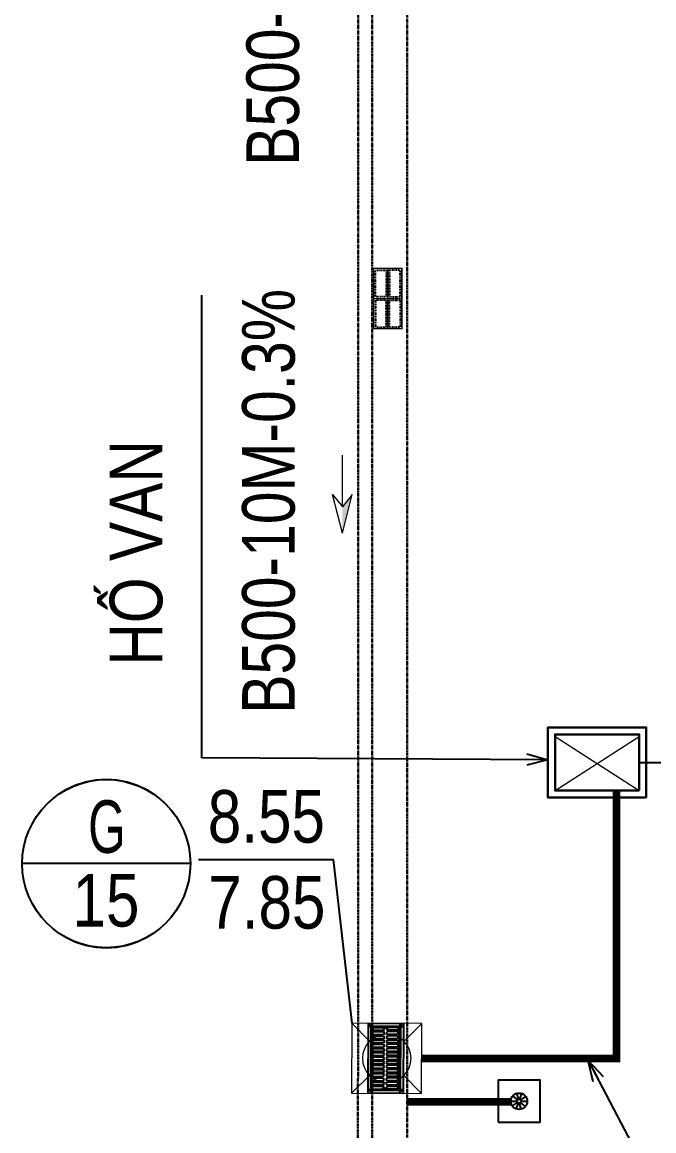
# Model space of a CAD drawing. Header units: millimetres. Extents: x -294625 to 2136527, y -251383 to 128331.
# Drawn here: x 1391235 to 1400236, y -36052 to -20247 of the extents above; entities that cross this region are included whole.
import ezdxf
from ezdxf.enums import TextEntityAlignment as Align
from ezdxf.lldxf.tags import DXFTag

# ---------------------------------------------------------------- set-up
doc = ezdxf.new("R2010")
doc.units = ezdxf.units.MM
doc.set_wipeout_variables(frame=1)
for name, pattern in [('CONTINOUS', [0]), ('DIVIDEX2', [2.5, 1, -0.5, 0, -0.5, 0, -0.5]), ('DIVIDEX22', [1.25, 0.625, -0.25, 0, -0.125, 0, -0.25]), ('XREF MB TANG 1$0$HIDDEN', [9.525, 6.35, -3.175])]:
    doc.linetypes.add(name, pattern=pattern)
for name, color, linetype, lineweight in [('00-N-7-THIET BI', 7, 'CONTINOUS', 20), ('00-N-GHI CHU', 7, 'Continuous', 9), ('00-N-TEXT', 7, 'CONTINOUS', 9), ('1.Tuong', 251, 'Continuous', 35), ('ICE-WALL', 3, 'Continuous', 25), ('N1.6-NM', 3, 'DIVIDEX22', 30), ('N3-NOTE', 11, 'Continuous', 13)]:
    doc.layers.add(name, color=color, linetype=linetype, lineweight=lineweight)
for name, color, linetype in [('1TM', 5, 'DIVIDEX2'), ('C ỐNG THU NƯỚC D45', 4, 'Continuous'), ('N-4CAP LANH', 4, 'Continuous'), ('sl.tennut', 3, 'Continuous'), ('sl.textcaodonut', 6, 'Continuous'), ('TEN NUT', 111, 'Continuous'), ('ống thoát mưa', 5, 'TM')]:
    doc.layers.add(name, color=color, linetype=linetype)
doc.styles.add('arial narrow', font='ARIALN.TTF', dxfattribs={"height": 8})
doc.styles.add('P-ARIAL', font='arial.ttf', dxfattribs={"height": 3})
doc.styles.add('P-VNTIMEH', font='vntimeh.shx', dxfattribs={"width": 0.75, "height": 300})
doc.styles.get("Standard").update_dxf_attribs({"font": 'arialbd.ttf'})
tags = doc.linetypes.add('TM', pattern='A,795.088449,-59.671033,["TM",Standard,S=298.800421,R=0,X=0,Y=-149.400211],-682.892341,795.088449', length=2332.740272).pattern_tags.tags
tags[6] = DXFTag(74, 10)
doc.dimstyles.new('N-NOTE', dxfattribs={"dimtxt": 200, "dimasz": 30, "dimexe": 50, "dimexo": 50, "dimgap": 100, "dimtad": 1, "dimdec": 0, "dimdsep": 46, "dimtxsty": 'P-VNTIMEH', "dimblk": 'OPEN30', "dimcen": 0, "dimse1": 1, "dimse2": 1, "dimclrd": 256, "dimclre": 7, "dimclrt": 256, "dimadec": 0, "dimazin": 0, "dimtfac": 1, "dimtdec": 0, "dimtix": 1, "dimtmove": 2, "dimatfit": 3, "dimldrblk": 'OPEN30', "dimfxl": 1, "dimtolj": 1, "dimtzin": 0, "dimarcsym": 0})

# ---------------------------------------------------------------- blocks, each defined once
blk = doc.blocks.new('A$C33295B18')
blk.add_line((1720, 407), (0, 407))
for points in [[(48, 759), (48, 455), (812, 455), (812, 759)], [(1672, 759), (1672, 455), (908, 455), (908, 759)], [(48, 55), (48, 359), (812, 359), (812, 55)], [(1672, 55), (1672, 359), (908, 359), (908, 55)]]:
    blk.add_lwpolyline(points, close=True)
at = {"layer": '1.Tuong', "color": 2, "const_width": 40}
for points in [[(1720, 807), (0, 807), (0, 7), (1720, 7), (1720, 807)], [(860, 7), (860, 807)], [(1720, 407), (0, 407)]]:
    blk.add_lwpolyline(points, dxfattribs=at)
blk = doc.blocks.new('XREF MB TANG 1$0$A$C3E3424CB')
at = {"color": 4, "linetype": 'Continuous'}
for p, q in [((-1855, -141), (-55, -141)), ((-1855, -461), (-1855, -141)), ((-55, -461), (-55, -141)), ((-1855, -621), (-1855, -941)), ((-55, -621), (-55, -941)), ((-1855, -941), (-55, -941))]:
    blk.add_line(p, q, dxfattribs=at)
at = {"color": 144, "linetype": 'Continuous'}
for p, q in [((-1840, -201), (-1840, -456)), ((-1820, -181), (-1780, -181)), ((-1760, -201), (-1760, -476)), ((-1720, -201), (-1720, -481)), ((-1700, -181), (-1660, -181)), ((-1640, -201), (-1640, -481)), ((-1600, -201), (-1600, -481)), ((-1580, -181), (-1540, -181)), ((-1520, -201), (-1520, -481)), ((-1480, -201), (-1480, -481)), ((-1460, -181), (-1420, -181)), ((-1400, -201), (-1400, -481)), ((-1360, -201), (-1360, -481)), ((-1340, -181), (-1300, -181)), ((-1280, -201), (-1280, -481)), ((-1240, -201), (-1240, -481)), ((-1220, -181), (-1180, -181)), ((-1160, -201), (-1160, -481)), ((-1120, -201), (-1120, -481)), ((-1100, -181), (-1060, -181)), ((-1040, -201), (-1040, -481)), ((-1000, -201), (-1000, -481)), ((-980, -181), (-940, -181)), ((-920, -201), (-920, -481)), ((-880, -201), (-880, -481)), ((-860, -181), (-820, -181)), ((-800, -201), (-800, -481)), ((-760, -201), (-760, -481)), ((-740, -181), (-700, -181)), ((-680, -201), (-680, -481)), ((-640, -201), (-640, -481)), ((-620, -181), (-580, -181)), ((-560, -201), (-560, -481)), ((-520, -201), (-520, -481)), ((-500, -181), (-460, -181)), ((-440, -201), (-440, -481)), ((-400, -201), (-400, -481)), ((-380, -181), (-340, -181)), ((-320, -201), (-320, -481)), ((-280, -201), (-280, -481)), ((-260, -181), (-220, -181)), ((-200, -201), (-200, -481)), ((-160, -201), (-160, -476)), ((-100, -181), (-140, -181)), ((-80, -201), (-80, -456)), ((-1840, -881), (-1840, -626)), ((-1800, -496), (-1780, -496)), ((-1800, -586), (-1780, -586)), ((-1760, -881), (-1760, -606)), ((-1720, -881), (-1720, -601)), ((-1700, -501), (-1660, -501)), ((-1700, -581), (-1660, -581)), ((-1640, -881), (-1640, -601)), ((-1600, -881), (-1600, -601)), ((-1580, -501), (-1540, -501)), ((-1580, -581), (-1540, -581)), ((-1520, -881), (-1520, -601)), ((-1480, -881), (-1480, -601)), ((-1460, -501), (-1420, -501)), ((-1460, -581), (-1420, -581)), ((-1400, -881), (-1400, -601)), ((-1360, -881), (-1360, -601)), ((-1340, -501), (-1300, -501)), ((-1340, -581), (-1300, -581)), ((-1280, -881), (-1280, -601)), ((-1240, -881), (-1240, -601)), ((-1220, -501), (-1180, -501)), ((-1220, -581), (-1180, -581)), ((-1160, -881), (-1160, -601)), ((-1120, -881), (-1120, -601)), ((-1100, -501), (-1060, -501)), ((-1100, -581), (-1060, -581)), ((-1040, -881), (-1040, -601)), ((-1000, -881), (-1000, -601)), ((-980, -501), (-940, -501)), ((-980, -581), (-940, -581)), ((-920, -881), (-920, -601)), ((-880, -881), (-880, -601)), ((-860, -501), (-820, -501)), ((-860, -581), (-820, -581)), ((-800, -881), (-800, -601)), ((-760, -881), (-760, -601)), ((-740, -501), (-700, -501)), ((-740, -581), (-700, -581)), ((-680, -881), (-680, -601)), ((-640, -881), (-640, -601)), ((-620, -501), (-580, -501)), ((-620, -581), (-580, -581)), ((-560, -881), (-560, -601)), ((-520, -881), (-520, -601)), ((-500, -501), (-460, -501)), ((-500, -581), (-460, -581)), ((-440, -881), (-440, -601)), ((-400, -881), (-400, -601)), ((-380, -501), (-340, -501)), ((-380, -581), (-340, -581)), ((-320, -881), (-320, -601)), ((-280, -881), (-280, -601)), ((-260, -501), (-220, -501)), ((-260, -581), (-220, -581)), ((-200, -881), (-200, -601)), ((-160, -881), (-160, -606)), ((-120, -496), (-140, -496)), ((-120, -586), (-140, -586)), ((-80, -881), (-80, -626)), ((-1820, -901), (-1780, -901)), ((-1700, -901), (-1660, -901)), ((-1580, -901), (-1540, -901)), ((-1460, -901), (-1420, -901)), ((-1340, -901), (-1300, -901)), ((-1220, -901), (-1180, -901)), ((-1100, -901), (-1060, -901)), ((-980, -901), (-940, -901)), ((-860, -901), (-820, -901)), ((-740, -901), (-700, -901)), ((-620, -901), (-580, -901)), ((-500, -901), (-460, -901)), ((-380, -901), (-340, -901)), ((-260, -901), (-220, -901)), ((-100, -901), (-140, -901))]:
    blk.add_line(p, q, dxfattribs=at)
for points in [[(40, -1030), (40, -30), (-1960, -30), (-1960, -1030)], [(-40, -950), (-40, -110), (-1880, -110), (-1880, -950)]]:
    blk.add_lwpolyline(points, close=True)
at = {"color": 4, "ltscale": 0.4}
for centre in [(-1917, -120), (-1869, -71), (-40, -71), (9, -120), (-1917, -952), (9, -952), (-1869, -1001), (-40, -1001)]:
    blk.add_circle(centre, 15, dxfattribs=at)
at = {"color": 144, "linetype": 'Continuous'}
for centre, radius, start, end in [((-1820, -201), 20, 90, 180), ((-1780, -201), 20, 0, 90), ((-1700, -201), 20, 90, 180), ((-1660, -201), 20, 0, 90), ((-1580, -201), 20, 90, 180), ((-1540, -201), 20, 0, 90), ((-1460, -201), 20, 90, 180), ((-1420, -201), 20, 0, 90), ((-1340, -201), 20, 90, 180), ((-1300, -201), 20, 0, 90), ((-1220, -201), 20, 90, 180), ((-1180, -201), 20, 0, 90), ((-1100, -201), 20, 90, 180), ((-1060, -201), 20, 0, 90), ((-980, -201), 20, 90, 180), ((-940, -201), 20, 0, 90), ((-860, -201), 20, 90, 180), ((-820, -201), 20, 0, 90), ((-740, -201), 20, 90, 180), ((-700, -201), 20, 0, 90), ((-620, -201), 20, 90, 180), ((-580, -201), 20, 0, 90), ((-500, -201), 20, 90, 180), ((-460, -201), 20, 0, 90), ((-380, -201), 20, 90, 180), ((-340, -201), 20, 0, 90), ((-260, -201), 20, 90, 180), ((-220, -201), 20, 0, 90), ((-140, -201), 20, 90, 180), ((-100, -201), 20, 0, 90), ((-1800, -456), 40, 180, 270), ((-1800, -626), 40, 90, 180), ((-1780, -476), 20, 270, 0), ((-1780, -606), 20, 0, 90), ((-1700, -481), 20, 180, 270), ((-1700, -601), 20, 90, 180), ((-1660, -481), 20, 270, 0), ((-1660, -601), 20, 0, 90), ((-1580, -481), 20, 180, 270), ((-1580, -601), 20, 90, 180), ((-1540, -481), 20, 270, 0), ((-1540, -601), 20, 0, 90), ((-1460, -481), 20, 180, 270), ((-1460, -601), 20, 90, 180), ((-1420, -481), 20, 270, 0), ((-1420, -601), 20, 0, 90), ((-1340, -481), 20, 180, 270), ((-1340, -601), 20, 90, 180), ((-1300, -481), 20, 270, 0), ((-1300, -601), 20, 0, 90), ((-1220, -481), 20, 180, 270), ((-1220, -601), 20, 90, 180), ((-1180, -481), 20, 270, 0), ((-1180, -601), 20, 0, 90), ((-1100, -481), 20, 180, 270), ((-1100, -601), 20, 90, 180), ((-1060, -481), 20, 270, 0), ((-1060, -601), 20, 0, 90), ((-980, -481), 20, 180, 270), ((-980, -601), 20, 90, 180), ((-940, -481), 20, 270, 0), ((-940, -601), 20, 0, 90), ((-860, -481), 20, 180, 270), ((-860, -601), 20, 90, 180), ((-820, -481), 20, 270, 0), ((-820, -601), 20, 0, 90), ((-740, -481), 20, 180, 270), ((-740, -601), 20, 90, 180), ((-700, -481), 20, 270, 0), ((-700, -601), 20, 0, 90), ((-620, -481), 20, 180, 270), ((-620, -601), 20, 90, 180), ((-580, -481), 20, 270, 0), ((-580, -601), 20, 0, 90), ((-500, -481), 20, 180, 270), ((-500, -601), 20, 90, 180), ((-460, -481), 20, 270, 0), ((-460, -601), 20, 0, 90), ((-380, -481), 20, 180, 270), ((-380, -601), 20, 90, 180), ((-340, -481), 20, 270, 0), ((-340, -601), 20, 0, 90), ((-260, -481), 20, 180, 270), ((-260, -601), 20, 90, 180), ((-220, -481), 20, 270, 0), ((-220, -601), 20, 0, 90), ((-140, -476), 20, 180, 270), ((-140, -606), 20, 90, 180), ((-120, -456), 40, 270, 0), ((-120, -626), 40, 0, 90), ((-1820, -881), 20, 180, 270), ((-1780, -881), 20, 270, 0), ((-1700, -881), 20, 180, 270), ((-1660, -881), 20, 270, 0), ((-1580, -881), 20, 180, 270), ((-1540, -881), 20, 270, 0), ((-1460, -881), 20, 180, 270), ((-1420, -881), 20, 270, 0), ((-1340, -881), 20, 180, 270), ((-1300, -881), 20, 270, 0), ((-1220, -881), 20, 180, 270), ((-1180, -881), 20, 270, 0), ((-1100, -881), 20, 180, 270), ((-1060, -881), 20, 270, 0), ((-980, -881), 20, 180, 270), ((-940, -881), 20, 270, 0), ((-860, -881), 20, 180, 270), ((-820, -881), 20, 270, 0), ((-740, -881), 20, 180, 270), ((-700, -881), 20, 270, 0), ((-620, -881), 20, 180, 270), ((-580, -881), 20, 270, 0), ((-500, -881), 20, 180, 270), ((-460, -881), 20, 270, 0), ((-380, -881), 20, 180, 270), ((-340, -881), 20, 270, 0), ((-260, -881), 20, 180, 270), ((-220, -881), 20, 270, 0), ((-140, -881), 20, 180, 270), ((-100, -881), 20, 270, 0)]:
    blk.add_arc(centre, radius, start, end, dxfattribs=at)
at = {"color": 4, "linetype": 'Continuous'}
for centre, radius, start, end in [((-1775, -461), 80, 180, 237.3631), ((-1775, -621), 80, 122.6369, 180), ((-1826, -541), 15, 302.6369, 57.3631), ((-84, -541), 15, 122.6369, 237.3631), ((-135, -461), 80, 302.6369, 0), ((-135, -621), 80, 0, 57.3631)]:
    blk.add_arc(centre, radius, start, end, dxfattribs=at)
blk = doc.blocks.new('ga3')
for p, q in [((-500, 500), (-245, 245)), ((-500, -500), (-500, 500)), ((-500, 500), (500, 500)), ((245, 245), (500, 500)), ((500, 500), (500, -500)), ((-500, -500), (-245, -245)), ((245, -245), (500, -500)), ((500, -500), (-500, -500))]:
    blk.add_line(p, q)
blk.add_circle((0, 0), 346)
at = {"layer": 'N-4CAP LANH', "linetype": 'XREF MB TANG 1$0$HIDDEN', "ltscale": 30, "xscale": 0.5, "yscale": 0.5, "zscale": 0.5, "rotation": 180}
blk.add_blockref('XREF MB TANG 1$0$A$C3E3424CB', (-480, -251), dxfattribs=at)
blk = doc.blocks.new('THOAT NUOC MAT')
at = {"layer": 'N1.6-NM'}
for p, q in [((1396020, -54061), (1396021, -12046)), ((1396220, -54061), (1396221, -12046)), ((1396721, -84836), (1396721, -12046))]:
    blk.add_line(p, q, dxfattribs=at)
at = {"layer": 'ống thoát mưa', "const_width": 110}
blk.add_lwpolyline([(1396930, -35021), (1399706, -35021), (1399706, -31201)], dxfattribs=at)
at = {"layer": '00-N-7-THIET BI', "xscale": -0.9995002498180872, "yscale": 0.9995002498768222, "zscale": 0.9995002498750627, "rotation": 89.69224500447973}
blk.add_blockref('ga3', (1396430, -35018), dxfattribs=at)
at = {"layer": '1TM', "xscale": 0.5, "yscale": 0.5, "zscale": 0.5, "rotation": 270}
blk.add_blockref('A$C33295B18', (1396242, -23758), dxfattribs=at)
blk = doc.blocks.new('A$C2639329B')
at = {"layer": '00-N-GHI CHU', "color": 232}
for p, q in [((504, 0), (-1020, 0)), ((1288, 0), (146, 294)), ((146, 294), (504, 0)), ((1288, 0), (146, -294)), ((146, -294), (504, 0))]:
    blk.add_line(p, q, dxfattribs=at)
blk.add_solid([(504, 0), (1288, 0), (146, 294)], dxfattribs=at)
blk = doc.blocks.new('_Open30')
at = {"color": 0, "linetype": 'ByBlock', "lineweight": -2}
for p, q in [((-1, 0.268), (0, 0)), ((0, 0), (-1, -0.268)), ((0, 0), (-1, 0))]:
    blk.add_line(p, q, dxfattribs=at)
blk = doc.blocks.new('*U182')
at = {"layer": 'sl.tennut', "color": 1, "linetype": 'Continuous', "ltscale": 2}
blk.add_lwpolyline([(-5.839, 5.794), (-6.09, 5.778), (-6.337, 5.731), (-6.576, 5.653), (-6.803, 5.546), (-7.015, 5.412), (-7.209, 5.252), (-7.381, 5.068), (-7.528, 4.865), (-7.649, 4.645), (-7.742, 4.412), (-7.804, 4.168), (-7.836, 3.919), (-7.836, 3.668), (-7.804, 3.419), (-7.742, 3.175), (-7.649, 2.942), (-7.528, 2.722), (-7.381, 2.518), (-7.209, 2.335), (-7.015, 2.175), (-6.803, 2.041), (-6.576, 1.934), (-6.337, 1.856), (-6.09, 1.809), (-5.839, 1.793), (-5.589, 1.809), (-5.342, 1.856), (-5.103, 1.934), (-4.876, 2.041), (-4.664, 2.175), (-4.47, 2.335), (-4.298, 2.518), (-4.15, 2.722), (-4.029, 2.942), (-3.937, 3.175), (-3.875, 3.419), (-3.843, 3.668), (-3.843, 3.919), (-3.875, 4.168), (-3.937, 4.412), (-4.029, 4.645), (-4.15, 4.865), (-4.298, 5.068), (-4.47, 5.252), (-4.664, 5.412), (-4.876, 5.546), (-5.103, 5.653), (-5.342, 5.731), (-5.589, 5.778)], close=True, dxfattribs=at)
at = {"layer": 'sl.textcaodonut', "color": 7, "linetype": 'Continuous', "ltscale": 2}
blk.add_lwpolyline([(-3.646, 3.895), (-0.447, 3.895), (0, 0)], dxfattribs=at)
at = {"color": 1, "linetype": 'Continuous', "ltscale": 2}
blk.add_wipeout([(-5.839, 5.794), (-6.09, 5.778), (-6.337, 5.731), (-6.576, 5.653), (-6.803, 5.546), (-7.015, 5.412), (-7.209, 5.252), (-7.381, 5.068), (-7.528, 4.865), (-7.649, 4.645), (-7.742, 4.412), (-7.804, 4.168), (-7.836, 3.919), (-7.836, 3.668), (-7.804, 3.419), (-7.742, 3.175), (-7.649, 2.942), (-7.528, 2.722), (-7.381, 2.518), (-7.209, 2.335), (-7.015, 2.175), (-6.803, 2.041), (-6.576, 1.934), (-6.337, 1.856), (-6.09, 1.809), (-5.839, 1.793), (-5.589, 1.809), (-5.342, 1.856), (-5.103, 1.934), (-4.876, 2.041), (-4.664, 2.175), (-4.47, 2.335), (-4.298, 2.518), (-4.15, 2.722), (-4.029, 2.942), (-3.937, 3.175), (-3.875, 3.419), (-3.843, 3.668), (-3.843, 3.919), (-3.875, 4.168), (-3.937, 4.412), (-4.029, 4.645), (-4.15, 4.865), (-4.298, 5.068), (-4.47, 5.252), (-4.664, 5.412), (-4.876, 5.546), (-5.103, 5.653), (-5.342, 5.731), (-5.589, 5.778)], dxfattribs=at)
at = {"layer": 'sl.tennut', "color": 1, "linetype": 'Continuous', "ltscale": 2}
blk.add_lwpolyline([(-3.843, 3.793), (-7.836, 3.793)], dxfattribs=at)
blk.add_circle((-5.839, 3.793), 2, dxfattribs=at)
at = {"layer": 'sl.tennut', "linetype": 'Continuous', "ltscale": 2, "style": 'arial narrow', "width": 0.8}
blk.add_attdef('A10', text='', height=1.25, dxfattribs=at).set_placement((-5.855, 4.049), align=Align.CENTER)
at = {"layer": 'sl.tennut', "linetype": 'Continuous', "ltscale": 2, "style": 'arial narrow'}
blk.add_attdef('6.1', text='', height=1.25, dxfattribs=at).set_placement((-5.839, 2.297), align=Align.CENTER)
at = {"layer": 'sl.textcaodonut', "color": 6, "linetype": 'Continuous', "ltscale": 2, "style": 'arial narrow'}
for tag, p in [('SL.CDDINH', (-2.129, 4.292)), ('SL.CDDAY', (-2.129, 2.248))]:
    blk.add_attdef(tag, text='', height=1.25, dxfattribs=at).set_placement(p, align=Align.CENTER)
blk = doc.blocks.new('pt')
at = {"layer": 'C ỐNG THU NƯỚC D45', "color": 7}
for points in [[(-0.2, 0.2), (-0.2, -0.2), (0.2, -0.2), (0.2, 0.2), (-0.2, 0.2)], [(-0.073, 0.027), (-0.018, 0.006)], [(-0.045, 0.064), (-0.011, 0.015)], [(0, 0.078), (0, 0.019)], [(0.012, 0.014), (0.05, 0.06)], [(0.018, 0.005), (0.075, 0.02)], [(-0.075, -0.02), (-0.018, -0.005)], [(-0.05, -0.06), (-0.012, -0.014)], [(0, -0.019), (0, -0.078)], [(0.011, -0.015), (0.045, -0.064)], [(0.018, -0.006), (0.073, -0.027)]]:
    blk.add_lwpolyline(points, dxfattribs=at)
for radius in [0.078, 0.0187]:
    blk.add_circle((0, 0), radius, dxfattribs=at)

msp = doc.modelspace()

# ---------------------------------------------------------------- linework, layer by layer
at = {"layer": 'ICE-WALL', "lineweight": 30, "ltscale": 500}
for points in [[(1400128, -31301.2), (1400128, -30301.2), (1398728, -30301.2), (1398728, -31301.2)], [(1400028, -31201.2), (1400028, -30401.2), (1398828, -30401.2), (1398828, -31201.2)]]:
    msp.add_lwpolyline(points, close=True, dxfattribs=at)
at = {"layer": 'N3-NOTE'}
for p, q in [((1398828, -30429.6), (1400028, -31201.2)), ((1398828, -31201.2), (1400028, -30429.6))]:
    msp.add_line(p, q, dxfattribs=at)
at = {"layer": 'ống thoát mưa', "ltscale": 0.6}
msp.add_line((1400028, -30801.2), (1400544.5, -30801.2), dxfattribs=at)
at = {"layer": 'ống thoát mưa', "const_width": 110}
msp.add_lwpolyline([(1398217.4, -35637), (1396721, -35637)], dxfattribs=at)

# ---------------------------------------------------------------- block references
at = {"layer": '00-N-GHI CHU', "xscale": 0.4810207792315849, "yscale": 0.4810207792315849, "zscale": 0.4810207792315849, "rotation": 270}
msp.add_blockref('A$C2639329B', (1395797.3, -26911.8), dxfattribs=at)
at = {"layer": 'C ỐNG THU NƯỚC D45', "linetype": 'Continuous', "xscale": 1500, "yscale": 1500, "zscale": 1500, "rotation": 90.00000000000058}
msp.add_blockref('pt', (1398316.1, -35629.7), dxfattribs=at)
at = {"layer": 'N3-NOTE'}
msp.add_blockref('THOAT NUOC MAT', (0, 0), dxfattribs=at)

# ---------------------------------------------------------------- texts
at = {"layer": '00-N-TEXT', "color": 2, "char_height": 750, "rotation": 90, "line_spacing_factor": 0.8, "style": 'P-ARIAL'}
for s, insert, attachment_point in [('{\\W0.8;B500-12M-0.3%}', (1394429.4, -16238.2), 3), ('{\\fArial|b0|i0|c0|p34;\\W0.8;B500-10M-0.3%}', (1394369, -24050.2), 3), ('{\\fArial|b0|i0|c0|p34;\\W0.8;HỐ VAN}', (1392481.9, -29419.4), 1)]:
    msp.add_mtext_dynamic_manual_height_columns(s, width=18303.5, gutter_width=5, heights=[0], dxfattribs=dict(at, insert=insert, attachment_point=attachment_point))

# ---------------------------------------------------------------- leaders
at = {"layer": 'N3-NOTE'}
for points in [[(1398728, -30760.8), (1393794.7, -30733.8), (1393794.7, -24137.9)], [(1399301.7, -35050.5), (1401349.6, -38956), (1432872.6, -38956)]]:
    msp.add_leader(points, dimstyle='N-NOTE', override={"dimasz": 300, "dimgap": 100, "dimtad": 0}, dxfattribs=at)

# ---------------------------------------------------------------- next in the draw order: block references
at = {"layer": 'TEN NUT'}
ref = msp.add_blockref('*U182', (1395932.9, -34516), dxfattribs=dict(at, xscale=599.3150684931506, yscale=599.3150684931506, zscale=599.3150684931506))
ref.add_attrib('A10', 'G', dxfattribs={"layer": 'sl.tennut', "linetype": 'Continuous', "ltscale": 2, "height": 749.1, "style": 'arial narrow', "width": 0.8}).set_placement((1392441.8, -32089.2), align=Align.CENTER)
ref.add_attrib('6.1', '15', dxfattribs={"layer": 'sl.tennut', "linetype": 'Continuous', "ltscale": 2, "height": 749.14, "style": 'arial narrow'}).set_placement((1392428.7, -33139.4), align=Align.CENTER)
ref.add_attrib('SL.CDDINH', '8.55', dxfattribs={"layer": 'sl.textcaodonut', "color": 6, "linetype": 'Continuous', "ltscale": 2, "height": 749.14, "style": 'arial narrow'}).set_placement((1394714.6, -31943.8), align=Align.CENTER)
ref.add_attrib('SL.CDDAY', '7.85', dxfattribs={"layer": 'sl.textcaodonut', "color": 6, "linetype": 'Continuous', "ltscale": 2, "height": 749.14, "style": 'arial narrow'}).set_placement((1394721.3, -33168.9), align=Align.CENTER)

doc.saveas('drawing.dxf')
